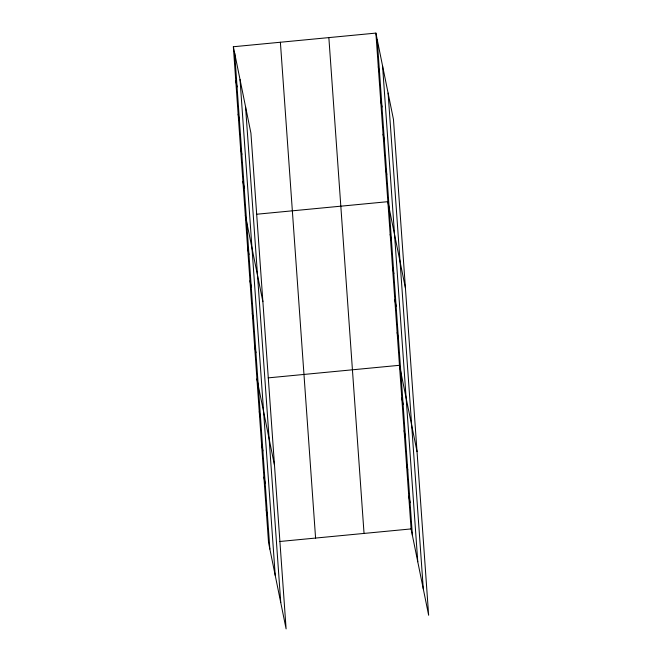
<?xml version="1.0" encoding="UTF-8"?>
<svg xmlns="http://www.w3.org/2000/svg" width="662" height="662" viewBox="0 0 662 662"><rect width="100%" height="100%" fill="white"/><g stroke="black" fill="none" stroke-linecap="round" stroke-linejoin="round"><path stroke-width="0.99" d="M233.355 46.745L250.915 133.079L286.108 628.9L268.54 542.567L233.355 46.745L375.892 33.1L393.46 119.433L428.645 615.255L411.085 528.921L375.892 33.1M256.566 214.248L387.858 201.678L405.425 288.011M268.176 377.87L399.467 365.3L417.035 451.633M279.794 541.491L411.085 528.921M378.283 66.812L379.607 73.3M380.675 100.533L381.999 107.021M383.075 134.245L384.39 140.733M385.466 167.966L386.782 174.454M390.183 234.406L391.499 240.894M392.5 267.125L393.824 273.613M394.825 299.853L396.141 306.341M397.15 332.572L398.466 339.06M401.793 398.028L403.117 404.507M404.118 430.747L405.434 437.234M406.435 463.474L407.759 469.962M408.76 496.194L410.084 502.681M235.746 80.458L237.062 86.945M238.138 114.178L239.454 120.666M240.529 147.891L241.853 154.378M242.921 181.603L244.245 188.091M245.321 215.324L262.88 301.657M247.638 248.043L248.962 254.531M249.963 280.771L251.279 287.258M252.288 313.498L253.604 319.986M254.605 346.218L255.929 352.705M256.93 378.945L274.498 465.278M259.256 411.665L260.571 418.152M261.573 444.392L262.897 450.88M263.898 477.12L265.214 483.599M266.223 509.839L267.539 516.327M388.098 93.085L423.291 588.907M382.57 65.935L417.763 561.757M377.208 39.588L412.401 535.409M328.857 37.602L364.042 533.423M280.39 42.244L315.584 538.065M245.552 106.731L280.746 602.552M240.033 79.581L275.227 575.402M234.671 53.233L269.864 549.055"/></g></svg>
